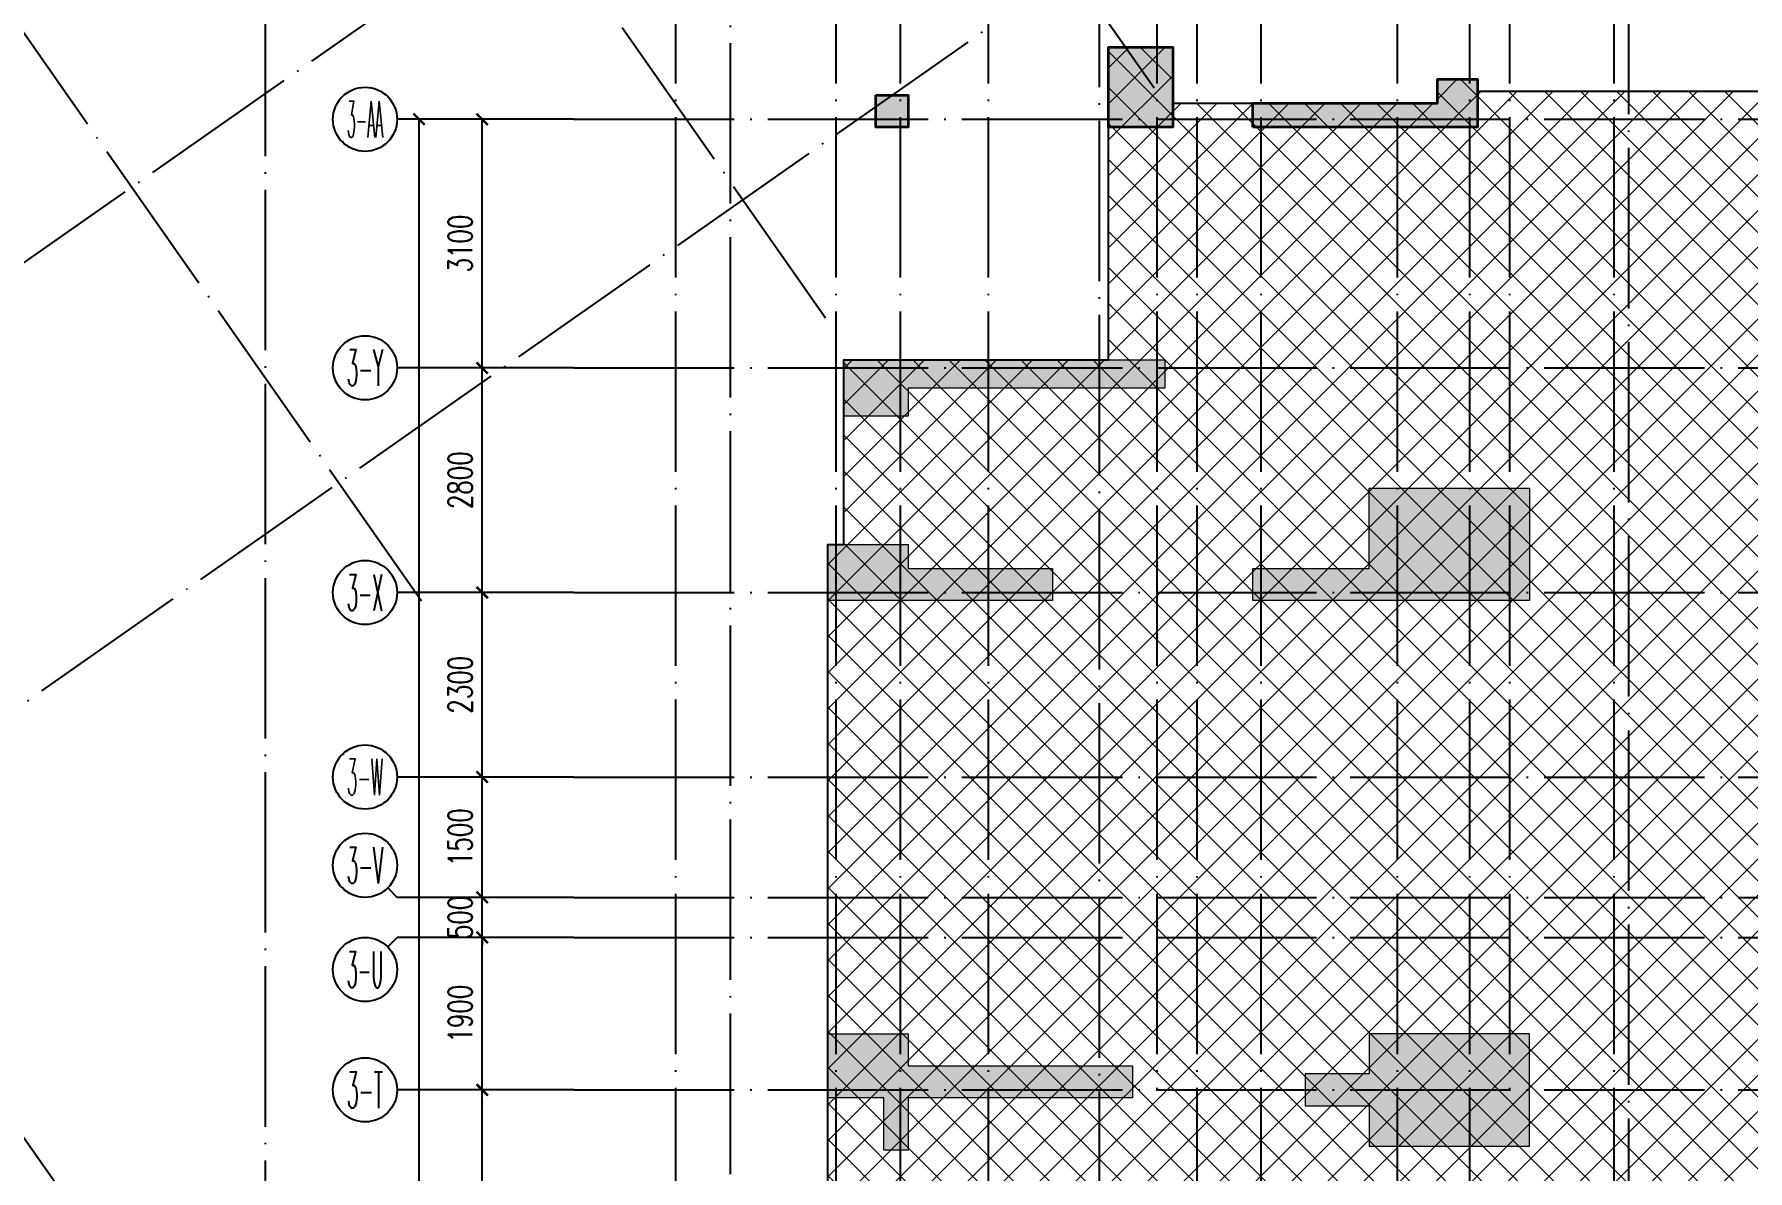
# Model space of a CAD drawing. Header units: millimetres. Extents: x 1089227 to 13101469, y 618865 to 10240562.
# Drawn here: x 1747268 to 1768632, y 4870650 to 4884817 of the extents above; entities that cross this region are included whole.
import ezdxf
from ezdxf.enums import TextEntityAlignment as Align

# ---------------------------------------------------------------- set-up
doc = ezdxf.new("R2010")
doc.units = ezdxf.units.MM
doc.header["$LTSCALE"] = 1000
doc.header["$PDMODE"] = 3
doc.header["$PDSIZE"] = 200
doc.linetypes.add('DOTE', pattern=[2.42, 2, -0.2, 0.02, -0.2])
doc.layers.get('0').update_dxf_attribs({"linetype": 'CONTINUOUS'})
doc.layers.get('Defpoints').update_dxf_attribs({"linetype": 'CONTINUOUS'})
for name, color, linetype in [('AXIS', 3, 'CONTINUOUS'), ('AXIS_TEXT', 7, 'CONTINUOUS'), ('C-H', 8, 'CONTINUOUS'), ('DOTE', 1, 'DOTE'), ('S-EDGE', 210, 'CONTINUOUS'), ('TK-TEXT', 7, 'CONTINUOUS')]:
    doc.layers.add(name, color=color, linetype=linetype)
doc.layers.add('S-SLAB-HATCH', color=73, linetype='CONTINUOUS', lineweight=0)
doc.layers.add('S-WALL', color=31, linetype='CONTINUOUS', lineweight=0)
doc.layers.add('TK-MEMO', color=8, linetype='CONTINUOUS', plot=False)
doc.styles.add('_TCH_AXIS', font='COMPLEX', dxfattribs={"bigfont": 'AllInOneBig.shx'})
doc.styles.add('_TCH_DIM_T3', font='SIMPLEX', dxfattribs={"width": 0.705882, "bigfont": 'AllInOneBig.shx'})
doc.styles.add('COMPLEX', font='COMPLEX', dxfattribs={"bigfont": 'AllInOneBig.shx'})
doc.styles.add('SADITK', font='sadixcsg.shx', dxfattribs={"bigfont": 'AllInOneBig.shx'})
doc.styles.add('SADITK-SX', font='simfang.ttf', dxfattribs={"width": 0.7})
doc.dimstyles.new('_TCH_ARCH&&100', dxfattribs={"dimtxt": 297.5, "dimasz": 100, "dimexe": 250, "dimexo": 300, "dimgap": 126.25, "dimtad": 1, "dimdec": 0, "dimzin": 0, "dimdsep": 46, "dimtxsty": '_TCH_DIM_T3', "dimblk": 'ARCHTICK', "dimcen": 0.09, "dimclrt": 7, "dimazin": 2, "dimtfac": 1, "dimtdec": 0, "dimtix": 1, "dimtmove": 2, "dimatfit": 3, "dimfxl": 0, "dimtolj": 1, "dimtzin": 0, "dimarcsym": 0})

# ---------------------------------------------------------------- blocks, each defined once
blk = doc.blocks.new('template_31-施工图_A0_A0_1.0000_3fa9c08c64a9101061c9a26412af947e', base_point=(-1189, 0))
at = {"layer": 'TK-MEMO', "style": 'SADITK', "width": 0.8}
blk.add_text('同一行需多名人员签字时，印刷体签名：1.同一行人名在同一单元中（图框、同个参照或块），若分多个，签字将出错；', height=28.5, dxfattribs=at).set_placement((-1190.26, 882.09), align=Align.BOTTOM_LEFT)
at = {"layer": 'TK-TEXT', "style": 'SADITK-SX', "width": 0.7}
for tag, p in [('市政会签', (-1176, 381.5)), ('园林会签', (-1176, 343.5)), ('幕墙会签', (-1176, 305.5)), ('装饰会签', (-1176, 267.5)), ('燃气会签', (-1176, 229.5)), ('暖通会签', (-1176, 191.5)), ('电气会签', (-1176, 153.5)), ('给排水会签', (-1176, 115.5)), ('结构会签', (-1176, 77.5)), ('建筑会签', (-1176, 39.5))]:
    blk.add_attdef(tag, text='', height=4, rotation=90, dxfattribs=at).set_placement(p, align=Align.MIDDLE_CENTER)
for tag, height, p in [('专业审定', 4, (1134.75, 268)), ('专业审核', 4, (1134.75, 248)), ('项目负责1', 4, (1134.75, 238)), ('项目负责2', 4, (1134.75, 228)), ('专业负责1', 4, (1134.75, 218)), ('专业负责2', 4, (1134.75, 208)), ('专业校对', 4, (1134.75, 198)), ('专业设计', 4, (1134.75, 188)), ('方案设计', 4, (1134.75, 178)), ('专业制图', 4, (1134.75, 168)), ('建设单位_001', 4, (1148.5, 140)), ('建设地点_001', 4, (1148.5, 124)), ('工程名称_001', 4, (1148.5, 106)), ('子项名称_001', 4, (1148.5, 86)), ('图纸名称_001', 4, (1148.5, 66)), ('版次', 4, (1129.5, 53)), ('日期', 4, (1165, 53)), ('图别', 4, (1129.5, 43)), ('图号', 4, (1165, 43)), ('合同号', 4, (1136, 30)), ('项目编号1', 2, (1114.06, 13.58)), ('阶段编号1', 2, (1132.25, 13.75)), ('子项编号1', 2, (1144.75, 13.75))]:
    blk.add_attdef(tag, text='', height=height, dxfattribs=at).set_placement(p, align=Align.MIDDLE_CENTER)
blk = doc.blocks.new('_AXISO')
blk.add_circle((0, 0), 0.5)
at = {"layer": 'AXIS_TEXT', "style": 'COMPLEX', "width": 1.041667}
blk.add_attdef('A', text='', height=0.56, dxfattribs=at).set_placement((-0.25, -0.28), (0.25, -0.28), align=Align.FIT)
blk = doc.blocks.new('_ArchTick')
at = {"color": 0, "linetype": 'ByBlock', "const_width": 0.3}
blk.add_lwpolyline([(-0.71, -0.71), (0.71, 0.71)], dxfattribs=at)
blk = doc.blocks.new('*D136')
at = {"layer": 'AXIS', "color": 0, "lineweight": -2, "transparency": 16777216}
for p, q in [((-147742, 58546), (-149621, 58546)), ((-149371, 22046), (-149371, 58546)), ((-147742, 22046), (-149621, 22046))]:
    blk.add_line(p, q, dxfattribs=at)
at = {"layer": 'Defpoints', "color": 0, "transparency": 16777216}
for p in [(-149371, 58546), (-147442, 58546), (-147442, 22046)]:
    blk.add_point(p, dxfattribs=at)
at = {"layer": 'AXIS', "color": 0, "lineweight": -2, "transparency": 16777216, "xscale": 100, "yscale": 100, "zscale": 100}
for p, rotation in [((-149371, 58546), 90), ((-149371, 22046), 270)]:
    blk.add_blockref('_ArchTick', p, dxfattribs=dict(at, rotation=rotation))
at = {"layer": 'AXIS', "color": 7, "transparency": 16777216, "insert": (-149646, 40296), "char_height": 297.5, "attachment_point": 5, "rotation": 90, "style": '_TCH_DIM_T3'}
blk.add_mtext('\\A1;36500', dxfattribs=at)
blk = doc.blocks.new('*D153')
at = {"layer": 'AXIS', "color": 0, "lineweight": -2, "transparency": 16777216}
for p, q in [((-147742, 46446), (-148833, 46446)), ((-148583, 42646), (-148583, 46446)), ((-147742, 42646), (-148833, 42646))]:
    blk.add_line(p, q, dxfattribs=at)
at = {"layer": 'Defpoints', "color": 0, "transparency": 16777216}
for p in [(-148583, 46446), (-147442, 46446), (-147442, 42646)]:
    blk.add_point(p, dxfattribs=at)
at = {"layer": 'AXIS', "color": 0, "lineweight": -2, "transparency": 16777216, "xscale": 100, "yscale": 100, "zscale": 100}
for p, rotation in [((-148583, 46446), 90), ((-148583, 42646), 270)]:
    blk.add_blockref('_ArchTick', p, dxfattribs=dict(at, rotation=rotation))
at = {"layer": 'AXIS', "color": 7, "transparency": 16777216, "insert": (-148858, 44546), "char_height": 297.5, "attachment_point": 5, "rotation": 90, "style": '_TCH_DIM_T3'}
blk.add_mtext('\\A1;3800', dxfattribs=at)
blk = doc.blocks.new('*D154')
at = {"layer": 'AXIS', "color": 0, "lineweight": -2, "transparency": 16777216}
for p, q in [((-147742, 48346), (-148833, 48346)), ((-148583, 46446), (-148583, 48346)), ((-147742, 46446), (-148833, 46446))]:
    blk.add_line(p, q, dxfattribs=at)
at = {"layer": 'Defpoints', "color": 0, "transparency": 16777216}
for p in [(-148583, 48346), (-147442, 48346), (-147442, 46446)]:
    blk.add_point(p, dxfattribs=at)
at = {"layer": 'AXIS', "color": 0, "lineweight": -2, "transparency": 16777216, "xscale": 100, "yscale": 100, "zscale": 100}
for p, rotation in [((-148583, 48346), 90), ((-148583, 46446), 270)]:
    blk.add_blockref('_ArchTick', p, dxfattribs=dict(at, rotation=rotation))
at = {"layer": 'AXIS', "color": 7, "transparency": 16777216, "insert": (-148858, 47396), "char_height": 297.5, "attachment_point": 5, "rotation": 90, "style": '_TCH_DIM_T3'}
blk.add_mtext('\\A1;1900', dxfattribs=at)
blk = doc.blocks.new('*D155')
at = {"layer": 'AXIS', "color": 0, "lineweight": -2, "transparency": 16777216}
for p, q in [((-148583, 48846), (-148583, 48946)), ((-147742, 48846), (-148833, 48846)), ((-148583, 48346), (-148583, 48846)), ((-147742, 48346), (-148833, 48346)), ((-148583, 48346), (-148583, 48246))]:
    blk.add_line(p, q, dxfattribs=at)
at = {"layer": 'Defpoints', "color": 0, "transparency": 16777216}
for p in [(-148583, 48846), (-147442, 48846), (-147442, 48346)]:
    blk.add_point(p, dxfattribs=at)
at = {"layer": 'AXIS', "color": 0, "lineweight": -2, "transparency": 16777216, "xscale": 100, "yscale": 100, "zscale": 100}
for p, rotation in [((-148583, 48846), 270), ((-148583, 48346), 90)]:
    blk.add_blockref('_ArchTick', p, dxfattribs=dict(at, rotation=rotation))
at = {"layer": 'AXIS', "color": 7, "transparency": 16777216, "insert": (-148858, 48596), "char_height": 297.5, "attachment_point": 5, "rotation": 90, "style": '_TCH_DIM_T3'}
blk.add_mtext('\\A1;500', dxfattribs=at)
blk = doc.blocks.new('*D156')
at = {"layer": 'AXIS', "color": 0, "lineweight": -2, "transparency": 16777216}
for p, q in [((-147742, 50346), (-148833, 50346)), ((-148583, 48846), (-148583, 50346)), ((-147742, 48846), (-148833, 48846))]:
    blk.add_line(p, q, dxfattribs=at)
at = {"layer": 'Defpoints', "color": 0, "transparency": 16777216}
for p in [(-148583, 50346), (-147442, 50346), (-147442, 48846)]:
    blk.add_point(p, dxfattribs=at)
at = {"layer": 'AXIS', "color": 0, "lineweight": -2, "transparency": 16777216, "xscale": 100, "yscale": 100, "zscale": 100}
for p, rotation in [((-148583, 50346), 90), ((-148583, 48846), 270)]:
    blk.add_blockref('_ArchTick', p, dxfattribs=dict(at, rotation=rotation))
at = {"layer": 'AXIS', "color": 7, "transparency": 16777216, "insert": (-148858, 49596), "char_height": 297.5, "attachment_point": 5, "rotation": 90, "style": '_TCH_DIM_T3'}
blk.add_mtext('\\A1;1500', dxfattribs=at)
blk = doc.blocks.new('*D157')
at = {"layer": 'AXIS', "color": 0, "lineweight": -2, "transparency": 16777216}
for p, q in [((-147742, 52646), (-148833, 52646)), ((-148583, 50346), (-148583, 52646)), ((-147742, 50346), (-148833, 50346))]:
    blk.add_line(p, q, dxfattribs=at)
at = {"layer": 'Defpoints', "color": 0, "transparency": 16777216}
for p in [(-148583, 52646), (-147442, 52646), (-147442, 50346)]:
    blk.add_point(p, dxfattribs=at)
at = {"layer": 'AXIS', "color": 0, "lineweight": -2, "transparency": 16777216, "xscale": 100, "yscale": 100, "zscale": 100}
for p, rotation in [((-148583, 52646), 90), ((-148583, 50346), 270)]:
    blk.add_blockref('_ArchTick', p, dxfattribs=dict(at, rotation=rotation))
at = {"layer": 'AXIS', "color": 7, "transparency": 16777216, "insert": (-148858, 51496), "char_height": 297.5, "attachment_point": 5, "rotation": 90, "style": '_TCH_DIM_T3'}
blk.add_mtext('\\A1;2300', dxfattribs=at)
blk = doc.blocks.new('*D158')
at = {"layer": 'AXIS', "color": 0, "lineweight": -2, "transparency": 16777216}
for p, q in [((-147742, 55446), (-148833, 55446)), ((-148583, 52646), (-148583, 55446)), ((-147742, 52646), (-148833, 52646))]:
    blk.add_line(p, q, dxfattribs=at)
at = {"layer": 'Defpoints', "color": 0, "transparency": 16777216}
for p in [(-148583, 55446), (-147442, 55446), (-147442, 52646)]:
    blk.add_point(p, dxfattribs=at)
at = {"layer": 'AXIS', "color": 0, "lineweight": -2, "transparency": 16777216, "xscale": 100, "yscale": 100, "zscale": 100}
for p, rotation in [((-148583, 55446), 90), ((-148583, 52646), 270)]:
    blk.add_blockref('_ArchTick', p, dxfattribs=dict(at, rotation=rotation))
at = {"layer": 'AXIS', "color": 7, "transparency": 16777216, "insert": (-148858, 54046), "char_height": 297.5, "attachment_point": 5, "rotation": 90, "style": '_TCH_DIM_T3'}
blk.add_mtext('\\A1;2800', dxfattribs=at)
blk = doc.blocks.new('*D159')
at = {"layer": 'AXIS', "color": 0, "lineweight": -2, "transparency": 16777216}
for p, q in [((-147742, 58546), (-148833, 58546)), ((-148583, 55446), (-148583, 58546)), ((-147742, 55446), (-148833, 55446))]:
    blk.add_line(p, q, dxfattribs=at)
at = {"layer": 'Defpoints', "color": 0, "transparency": 16777216}
for p in [(-148583, 58546), (-147442, 58546), (-147442, 55446)]:
    blk.add_point(p, dxfattribs=at)
at = {"layer": 'AXIS', "color": 0, "lineweight": -2, "transparency": 16777216, "xscale": 100, "yscale": 100, "zscale": 100}
for p, rotation in [((-148583, 58546), 90), ((-148583, 55446), 270)]:
    blk.add_blockref('_ArchTick', p, dxfattribs=dict(at, rotation=rotation))
at = {"layer": 'AXIS', "color": 7, "transparency": 16777216, "insert": (-148858, 56996), "char_height": 297.5, "attachment_point": 5, "rotation": 90, "style": '_TCH_DIM_T3'}
blk.add_mtext('\\A1;3100', dxfattribs=at)
blk = doc.blocks.new('裙房轴网260428')
at = {"layer": 'DOTE', "color": 16}
blk.add_line((-224051, 7905.7), (-46757, 132072.8), dxfattribs=at)
at = {"layer": 'DOTE', "color": 16, "linetype": 'DOTE'}
for p, q in [((-221469.5, 4219.8), (-44175.6, 128386.9)), ((-134290, 75127.8), (-134290, -1000)), ((-140890, 73046.5), (-140890, -1000)), ((-145490, 71595.9), (-145490, -1000)), ((-151290, 69766.8), (-151290, -1000)), ((-140206.2, 58934.7), (-145541.2, 66552.3)), ((-144301.7, 56066.4), (-149636.7, 63684)), ((-149339.2, 52538.4), (-154674.1, 60156.1)), ((-151794.5, 42272.9), (-161145, 55624.2))]:
    blk.add_line(p, q, dxfattribs=at)
blk = doc.blocks.new('A$C6E8A2456')
at = {"layer": 'S-SLAB-HATCH'}
h = blk.add_hatch(dxfattribs=at)
h.set_pattern_fill('ANSI37', color=251, scale=200)
h.set_pattern_definition([(45, (-2451873.96, 1550581.15), (-224.506403, 224.506403), []), (135, (-2451873.96, 1550581.15), (-224.506403, -224.506403), [])])
h.paths.add_polyline_path([(51549, 40513), (51549, 36813), (54849, 36813), (54849, 34213), (55049, 34213), (55049, 33413), (54849, 33413), (54849, 28413), (55049, 28413), (55049, 26713), (54449, 26713), (54449, 23813), (54449, 23813), (54449, 23313), (54249, 23313), (54249, 18962), (54249, 18162), (54249, 15713), (54449, 15713), (54449, 15213), (54449, 15213), (54449, 11013), (57199, 11013), (57199, 8213), (56199, 8213), (56199, 9013), (53299, 9013), (53299, 3913), (49149, 3913), (49149, 3713), (48549, 3713), (48549, 3913), (43449, 3913), (43449, 2213), (40199, 2213), (40199, 3963), (35349, 3963), (35349, 3213), (34649, 3213), (34649, 3413), (25849, 3411), (25849, 11363), (28049, 11363), (28049, 22913), (27849, 22913), (27849, 34313), (28049, 34313), (28049, 36613), (31349, 36613), (31349, 40513), (32149, 40513), (32149, 39813), (35449, 39813), (35449, 40113), (35949, 40113), (35949, 39963), (46949, 39963), (46949, 40113), (47449, 40113), (47449, 39963), (50749, 39963), (50749, 40513)])
at = {"layer": 'S-EDGE'}
blk.add_lwpolyline([(27849, 22913), (27849, 34313), (28049, 34313), (28049, 36613), (31349, 36613), (31349, 40513), (32149, 40513), (32149, 39813), (35449, 39813), (35449, 40113), (35949, 40113), (35949, 39963), (46949, 39963)], dxfattribs=at)
blk = doc.blocks.new('QZ-TL-0808')
at = {"layer": 'C-H'}
for points in [[(-100841, -36318), (-100041, -36318), (-100041, -37318), (-100841, -37318)], [(-99041, -37318), (-99041, -37018), (-96741, -37018), (-96741, -36718), (-96241, -36718), (-96241, -37318)], [(-104141, -40918), (-104141, -40218), (-100141, -40218), (-100141, -40568), (-103341, -40568), (-103341, -40918)], [(-99041, -42818), (-97591, -42818), (-97591, -41818), (-95591, -41818), (-95591, -43218), (-99041, -43218)], [(-104341, -43218), (-104341, -42518), (-103341, -42518), (-103341, -42818), (-101541, -42818), (-101541, -43218)], [(-100541, -49018), (-103341, -49018), (-103341, -48618), (-104341, -48618), (-104341, -49418), (-103641, -49418), (-103641, -50068), (-103341, -50068), (-103341, -49418), (-100541, -49418)], [(-98391, -49518), (-97591, -49518), (-97591, -50018), (-95591, -50018), (-95591, -48618), (-97591, -48618), (-97591, -49118), (-98391, -49118)]]:
    blk.add_hatch(color=256, dxfattribs=at).paths.add_polyline_path(points)
at = {"layer": 'S-WALL', "lineweight": 35}
for points in [[(-100841, -36318), (-100041, -36318), (-100041, -37318), (-100841, -37318)], [(-99041, -37318), (-99041, -37018), (-96741, -37018), (-96741, -36718), (-96241, -36718), (-96241, -37318)]]:
    blk.add_lwpolyline(points, close=True, dxfattribs=at)
at = {"layer": 'S-WALL'}
blk.add_lwpolyline([(-104141, -40918), (-104141, -40218), (-100141, -40218), (-100141, -40568), (-103341, -40568), (-103341, -40918)], close=True, dxfattribs=at)
for points in [[(-99041, -42818), (-97591, -42818), (-97591, -41818), (-95591, -41818), (-95591, -43218), (-99041, -43218), (-99041, -42818)], [(-104341, -43218), (-104341, -42518), (-103341, -42518), (-103341, -42818), (-101541, -42818), (-101541, -43218), (-104341, -43218)], [(-104341, -48618), (-103341, -48618), (-103341, -49018), (-100541, -49018), (-100541, -49418), (-103341, -49418), (-103341, -50068), (-103641, -50068), (-103641, -49418), (-104341, -49418), (-104341, -48618)], [(-98391, -49518), (-97591, -49518), (-97591, -50018), (-95591, -50018), (-95591, -48618), (-97591, -48618), (-97591, -49118), (-98391, -49118), (-98391, -49518)]]:
    blk.add_lwpolyline(points, dxfattribs=at)
blk = doc.blocks.new('塔楼轴网260428')
at = {"layer": 'AXIS'}
for p, q in [((-147441.8, 58545.6), (-149643.7, 58545.6)), ((-147441.8, 55447.4), (-149643.7, 55447.4)), ((-147441.8, 52645.6), (-149643.7, 52645.6)), ((-147441.8, 50345.6), (-149643.7, 50345.6)), ((-149760.9, 48962.8), (-149643.7, 48845.6)), ((-147441.8, 48845.6), (-149643.7, 48845.6)), ((-149760.9, 48228.5), (-149643.7, 48345.6)), ((-147441.8, 48345.6), (-149643.7, 48345.6)), ((-147441.8, 46445.6), (-149643.7, 46445.6))]:
    blk.add_line(p, q, dxfattribs=at)
at = {"layer": 'DOTE', "color": 14}
for p, q in [((-146173.7, 63411.5), (-146173.7, 18841.8)), ((-144173.7, 63411.5), (-144173.7, 18841.8)), ((-143373.7, 63411.5), (-143373.7, 32245.6)), ((-142273.7, 63411.5), (-142273.7, 18841.8)), ((-140173.7, 63411.5), (-140173.7, 46445.6)), ((-139673.7, 63411.5), (-139673.7, 18841.8)), ((-138873.7, 63411.5), (-138873.7, 32245.6)), ((-137173.7, 63411.5), (-137173.7, 18841.8)), ((-136273.7, 63411.5), (-136273.7, 32245.6)), ((-135773.7, 63411.5), (-135773.7, 46445.6)), ((-134473.7, 63411.5), (-134473.7, 18841.8)), ((-147441.8, 58545.6), (-114108.2, 58545.6)), ((-147441.8, 55445.6), (-114108.2, 55445.6)), ((-147441.8, 52645.6), (-114108.2, 52645.6)), ((-147441.8, 50345.6), (-114108.2, 50345.6)), ((-147441.8, 48845.6), (-114108.2, 48845.6)), ((-147441.8, 48345.6), (-114108.2, 48345.6)), ((-147441.8, 46445.6), (-114108.2, 46445.6))]:
    blk.add_line(p, q, dxfattribs=at)
at = {"layer": 'AXIS'}
ref = blk.add_blockref('_AXISO', (-150043.7, 58545.6), dxfattribs=dict(at, xscale=800, yscale=800, zscale=800))
ref.add_attrib('A', '3-AA', dxfattribs={"layer": 'AXIS_TEXT', "height": 452.55, "style": '_TCH_AXIS', "width": 0.25}).set_placement((-150270, 58319.3), (-149817.4, 58319.3), align=Align.FIT)
ref = blk.add_blockref('_AXISO', (-150043.7, 55447.4), dxfattribs=dict(at, xscale=800, yscale=800, zscale=800))
ref.add_attrib('A', '3-Y', dxfattribs={"layer": 'AXIS_TEXT', "height": 452.55, "style": '_TCH_AXIS', "width": 0.328125}).set_placement((-150270, 55221.1), (-149817.4, 55221.1), align=Align.FIT)
ref = blk.add_blockref('_AXISO', (-150043.7, 52645.6), dxfattribs=dict(at, xscale=800, yscale=800, zscale=800))
ref.add_attrib('A', '3-X', dxfattribs={"layer": 'AXIS_TEXT', "height": 452.55, "style": '_TCH_AXIS', "width": 0.333333}).set_placement((-150270, 52419.3), (-149817.4, 52419.3), align=Align.FIT)
ref = blk.add_blockref('_AXISO', (-150043.7, 50345.6), dxfattribs=dict(at, xscale=800, yscale=800, zscale=800))
ref.add_attrib('A', '3-W', dxfattribs={"layer": 'AXIS_TEXT', "height": 452.55, "style": '_TCH_AXIS', "width": 0.313433}).set_placement((-150270, 50119.3), (-149817.4, 50119.3), align=Align.FIT)
ref = blk.add_blockref('_AXISO', (-150043.7, 49245.6), dxfattribs=dict(at, xscale=800, yscale=800, zscale=800))
ref.add_attrib('A', '3-V', dxfattribs={"layer": 'AXIS_TEXT', "height": 452.55, "style": '_TCH_AXIS', "width": 0.333333}).set_placement((-150270, 49019.3), (-149817.4, 49019.3), align=Align.FIT)
ref = blk.add_blockref('_AXISO', (-150043.7, 47945.6), dxfattribs=dict(at, xscale=800, yscale=800, zscale=800))
ref.add_attrib('A', '3-U', dxfattribs={"layer": 'AXIS_TEXT', "height": 452.55, "style": '_TCH_AXIS', "width": 0.323077}).set_placement((-150270, 47719.3), (-149817.4, 47719.3), align=Align.FIT)
ref = blk.add_blockref('_AXISO', (-150043.7, 46445.6), dxfattribs=dict(at, xscale=800, yscale=800, zscale=800))
ref.add_attrib('A', '3-T', dxfattribs={"layer": 'AXIS_TEXT', "height": 452.55, "style": '_TCH_AXIS', "width": 0.35}).set_placement((-150270, 46219.3), (-149817.4, 46219.3), align=Align.FIT)
for p1, p2, distance, picture, middle in [((-147441.8, 22045.6), (-147441.8, 58545.6), 1928.9, '*D136', (-149645.7, 40295.6)), ((-147441.8, 55445.6), (-147441.8, 58545.6), 1140.9, '*D159', (-148857.7, 56995.6)), ((-147441.8, 52645.6), (-147441.8, 55445.6), 1140.9, '*D158', (-148857.7, 54045.6)), ((-147441.8, 50345.6), (-147441.8, 52645.6), 1140.9, '*D157', (-148857.7, 51495.6)), ((-147441.8, 48845.6), (-147441.8, 50345.6), 1140.9, '*D156', (-148857.7, 49595.6)), ((-147441.8, 48345.6), (-147441.8, 48845.6), 1140.9, '*D155', (-148857.7, 48595.6)), ((-147441.8, 46445.6), (-147441.8, 48345.6), 1140.9, '*D154', (-148857.7, 47395.6)), ((-147441.8, 42645.6), (-147441.8, 46445.6), 1140.9, '*D153', (-148857.7, 44545.6))]:
    dim = blk.add_aligned_dim(p1=p1, p2=p2, distance=distance, dimstyle='_TCH_ARCH&&100', dxfattribs=at)
    dim.commit()
    dim.dimension.update_dxf_attribs({"geometry": picture, "text_midpoint": middle})
blk = doc.blocks.new('04地块地下轴网260428')
for name in ['裙房轴网260428', '塔楼轴网260428']:
    blk.add_blockref(name, (0, 0))

msp = doc.modelspace()

# ---------------------------------------------------------------- hatches: boundary and pattern name
at = {"layer": 'C-H'}
msp.add_hatch(color=256, dxfattribs=at).paths.add_polyline_path([(1757762.011, 4884057.408), (1758162.011, 4884057.408), (1758162.011, 4883657.408), (1757762.011, 4883657.408)])

# ---------------------------------------------------------------- linework, layer by layer
at = {"layer": 'S-WALL', "lineweight": 35}
msp.add_lwpolyline([(1757762.011, 4884057.408), (1758162.011, 4884057.408), (1758162.011, 4883657.408), (1757762.011, 4883657.408)], close=True, dxfattribs=at)

# ---------------------------------------------------------------- block references
at = {"xscale": 150, "yscale": 150, "zscale": 150, "rotation": 35.00532206532363}
msp.add_blockref('template_31-施工图_A0_A0_1.0000_3fa9c08c64a9101061c9a26412af947e', (1698846.852, 4721512.469), dxfattribs=at)
for name, p in [('04地块地下轴网260428', (1901435.755, 4825211.796)), ('QZ-TL-0808', (1861503.026, 4920975.271)), ('A$C6E8A2456', (1729313.25, 4844144.301))]:
    msp.add_blockref(name, p)

doc.saveas('drawing.dxf')
